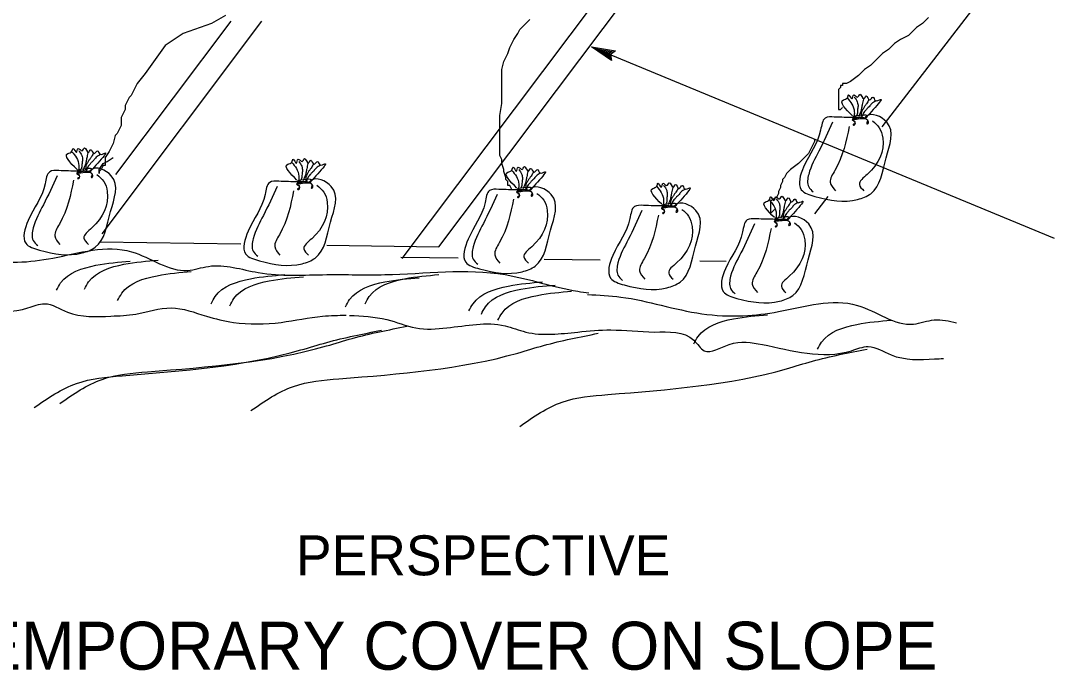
# Model space of a CAD drawing. Extents: x -894 to 866, y -476 to 714.
# Drawn here: x -468 to -209.8, y 174.7 to 337.2 of the extents above; entities that cross this region are included whole.
import ezdxf

# ---------------------------------------------------------------- set-up
doc = ezdxf.new("R2010")
doc.units = 0
for name, color, linetype in [('56 Stage 3 Anno', 7, 'Continuous'), ('57 Undefined', 7, 'Continuous'), ('60 Nongeo Data', 7, 'Continuous')]:
    doc.layers.add(name, color=color, linetype=linetype)

msp = doc.modelspace()

# ---------------------------------------------------------------- linework, layer by layer
at = {"layer": '56 Stage 3 Anno'}
for p, q in [((-325.28, 330.66), (-209.59, 282.81)), ((-320.33, 327.18), (-325.28, 330.66)), ((-325.28, 330.66), (-325.28, 330.66)), ((-325.28, 330.66), (-319.32, 329.61)), ((-320.39, 327.58), (-324.03, 330.14)), ((-324.01, 330.14), (-319.67, 329.37)), ((-320.47, 328), (-322.77, 329.61)), ((-322.77, 329.61), (-319.96, 329.12)), ((-320.5, 328.38), (-321.51, 329.09)), ((-321.51, 329.09), (-320.31, 328.88)), ((-319.32, 329.61), (-320.55, 328.7)), ((-320.55, 328.7), (-320.33, 327.18)), ((-319.32, 329.61), (-319.32, 329.61)), ((-320.33, 327.18), (-320.33, 327.18))]:
    msp.add_line(p, q, dxfattribs=at)
at = {"layer": '60 Nongeo Data'}
for p, q in [((-372.61, 277.65), (-316.4, 352.53)), ((-363.45, 280.57), (-310.29, 351.38)), ((-229.7, 340.47), (-252.73, 310.59)), ((-447.67, 283.85), (-407.73, 337.06)), ((-444.23, 298.7), (-415.42, 337.08)), ((-266.17, 293.16), (-269.5, 288.85)), ((-448.23, 281.88), (-413.01, 281.33)), ((-391.5, 281), (-363.45, 280.57)), ((-372.94, 278), (-358.67, 277.82)), ((-337.17, 277.55), (-323.12, 277.37)), ((-298.23, 277.06), (-291.6, 276.98))]:
    msp.add_line(p, q, dxfattribs=at)
for points in [[(-416.84, 338.47), (-420.34, 336.47), (-427.36, 333.97), (-431.87, 330.97), (-434.37, 327.47), (-436.88, 323.97), (-438.88, 321.47), (-439.38, 320.47), (-440.38, 318.47), (-440.88, 317.97), (-441.89, 315.97), (-441.89, 314.97), (-442.89, 312.97), (-442.89, 312.47), (-442.89, 311.97), (-442.89, 310.97), (-443.89, 308.97), (-444.39, 308.47), (-444.89, 306.47), (-445.89, 304.47), (-446.9, 302.97), (-446.9, 301.47), (-446.9, 300.97), (-447.4, 300.97), (-447.9, 299.97), (-448.4, 299.47), (-448.4, 298.97), (-448.4, 299.97), (-447.4, 301.47), (-446.39, 301.97), (-444.89, 302.97)], [(-345.2, 294.97), (-345.7, 295.97), (-346.2, 295.97), (-346.2, 296.47), (-346.2, 296.97), (-346.7, 297.47), (-346.7, 297.97), (-347.21, 299.47), (-347.21, 299.97), (-347.71, 301.47), (-347.71, 302.47), (-348.21, 303.47), (-348.21, 304.47), (-348.21, 305.47), (-348.21, 308.47), (-348.21, 313.47), (-347.71, 316.47), (-347.71, 319.97), (-347.71, 321.97), (-347.71, 324.97), (-347.21, 326.97), (-346.2, 328.97), (-345.7, 330.47), (-344.7, 332.47), (-343.7, 333.97), (-343.2, 334.97), (-342.7, 335.47), (-341.7, 336.47), (-340.69, 337.47)], [(-241, 337.97), (-242.01, 336.97), (-242.51, 336.47), (-244.01, 335.47), (-244.51, 334.97), (-245.01, 334.47), (-246.01, 333.47), (-248.02, 332.47), (-249.52, 331.47), (-251.02, 329.97), (-252.53, 328.97), (-253.53, 327.97), (-255.53, 325.97), (-257.03, 324.97), (-258.54, 323.47), (-260.54, 321.97), (-261.54, 321.47), (-262.54, 321.47), (-262.54, 320.97), (-263.05, 320.97), (-263.05, 320.47), (-263.55, 319.97), (-263.55, 318.97), (-263.55, 317.97), (-263.55, 317.47), (-263.55, 316.47), (-263.55, 315.97), (-263.55, 314.97), (-263.05, 314.97), (-262.54, 315.47)], [(-269.56, 307.47), (-269.56, 306.97), (-271.06, 303.97), (-273.57, 301.47), (-275.57, 299.97), (-276.57, 298.97), (-277.07, 297.97), (-277.57, 297.47), (-277.57, 296.97), (-278.07, 295.97), (-278.07, 295.47), (-278.57, 294.47), (-278.57, 293.97), (-279.08, 292.97), (-280.08, 292.47), (-280.58, 291.97), (-280.58, 291.47), (-280.58, 290.97), (-280.58, 290.47), (-280.58, 289.97), (-280.58, 288.97), (-280.08, 289.47), (-279.58, 289.97)]]:
    msp.add_lwpolyline(points, dxfattribs=at)
for points in [[(-260.03, 313.36), (-262.31, 317.34), (-261.31, 317.9), (-261.03, 318.61), (-260.17, 317.62), (-259.74, 318.61), (-258.75, 318.05), (-258.18, 318.76), (-257.18, 317.62), (-256.61, 318.33), (-255.76, 317.34), (-254.9, 318.05), (-254.34, 317.19), (-253.05, 317.48), (-256.61, 312.93), (-256.47, 313.07), (-259.89, 313.22)], [(-261.31, 317.8), (-260.18, 316.29), (-259.58, 314.35), (-259.64, 313.17)], [(-259.58, 318.07), (-258.83, 316.83), (-258.66, 315.75), (-258.77, 314.84), (-258.88, 313.76), (-259.1, 313.33)], [(-257.31, 317.53), (-257.58, 316.24), (-257.75, 315.32), (-257.96, 314.46), (-258.29, 313.7), (-258.45, 313.22)], [(-255.96, 317.32), (-256.5, 316.4), (-256.94, 315.81), (-257.31, 315.21), (-257.69, 314.57), (-257.85, 313.92), (-257.85, 313.54), (-257.91, 313.27)], [(-254.13, 317.1), (-255.26, 316.4), (-255.86, 315.65), (-256.34, 315.21), (-256.77, 314.67), (-257.21, 314.19), (-257.48, 313.65), (-257.69, 313.11)], [(-259.89, 312.93), (-264.58, 313.07), (-266.86, 312.79), (-268, 309.81), (-272.27, 300.57), (-272.84, 294.89), (-269.42, 293.19), (-258.75, 292.47), (-255.47, 293.9), (-251.63, 302.85), (-251.49, 311.8), (-256.61, 313.22), (-256.9, 312.93)], [(-259.86, 312.63), (-260.12, 312.4), (-259.5, 311.85), (-259.53, 311.31), (-259.89, 311.17), (-259.81, 311.06), (-259.44, 311.23), (-259.38, 311.46), (-259.36, 311.72), (-259.44, 311.95), (-259.62, 312.07), (-259.85, 312.21), (-260, 312.36), (-259.76, 312.57)], [(-259.86, 313.22), (-259.93, 312.91), (-257.16, 312.72), (-256.28, 312.09), (-256.42, 311.37), (-256.28, 311.38), (-256.11, 312.06), (-256.37, 312.36), (-256.93, 312.76), (-257.55, 312.96), (-258.45, 312.87), (-259.17, 312.73), (-259.73, 312.72), (-259.84, 312.87), (-259.82, 313), (-259.72, 313.22)], [(-259.81, 313.08), (-258.4, 313.01), (-257.76, 312.99), (-256.83, 312.91), (-256.5, 312.98)], [(-259.1, 313.04), (-259.61, 312.89), (-259.75, 312.72)], [(-258.47, 312.87), (-259.13, 312.87), (-259.59, 312.69)], [(-265.01, 311.8), (-268.43, 304.55), (-270.99, 298.73), (-270.99, 295.6), (-269.85, 294.32)], [(-260.88, 310.66), (-264.44, 299.72), (-265.58, 296.74), (-264.3, 294.61)], [(-255.05, 312.08), (-253.34, 310.38), (-252.48, 307.82), (-256.33, 298.73), (-258.32, 296.17), (-257.18, 294.61)], [(-453.93, 299.95), (-456.21, 303.93), (-455.21, 304.5), (-454.93, 305.21), (-454.07, 304.21), (-453.65, 305.21), (-452.65, 304.64), (-452.08, 305.35), (-451.08, 304.21), (-450.52, 304.92), (-449.66, 303.93), (-448.81, 304.64), (-448.24, 303.79), (-446.96, 304.07), (-450.52, 299.52), (-450.37, 299.67), (-453.79, 299.81)], [(-455.21, 304.39), (-454.08, 302.88), (-453.49, 300.94), (-453.54, 299.76)], [(-453.49, 304.66), (-452.73, 303.42), (-452.57, 302.35), (-452.68, 301.43), (-452.78, 300.35), (-453, 299.92)], [(-451.22, 304.12), (-451.49, 302.83), (-451.65, 301.91), (-451.87, 301.05), (-452.19, 300.3), (-452.35, 299.81)], [(-449.87, 303.91), (-450.41, 302.99), (-450.84, 302.4), (-451.22, 301.81), (-451.6, 301.16), (-451.76, 300.51), (-451.76, 300.14), (-451.81, 299.87)], [(-448.03, 303.69), (-449.17, 302.99), (-449.76, 302.24), (-450.25, 301.81), (-450.68, 301.27), (-451.11, 300.78), (-451.38, 300.24), (-451.6, 299.7)], [(-398.93, 297.27), (-401.21, 301.25), (-400.21, 301.82), (-399.93, 302.53), (-399.07, 301.53), (-398.65, 302.53), (-397.65, 301.96), (-397.08, 302.67), (-396.08, 301.53), (-395.51, 302.24), (-394.66, 301.25), (-393.8, 301.96), (-393.24, 301.11), (-391.95, 301.39), (-395.51, 296.85), (-395.37, 296.99), (-398.79, 297.13)], [(-453.79, 299.52), (-458.49, 299.67), (-460.76, 299.38), (-461.9, 296.4), (-466.17, 287.17), (-466.74, 281.48), (-463.33, 279.78), (-452.65, 279.07), (-449.38, 280.49), (-445.53, 289.44), (-445.39, 298.39), (-450.52, 299.81), (-450.8, 299.52)], [(-453.77, 299.81), (-453.83, 299.5), (-451.06, 299.31), (-450.18, 298.69), (-450.32, 297.96), (-450.18, 297.97), (-450.02, 298.65), (-450.27, 298.95), (-450.83, 299.35), (-451.45, 299.56), (-452.36, 299.47), (-453.07, 299.32), (-453.64, 299.31), (-453.74, 299.47), (-453.73, 299.59), (-453.62, 299.81)], [(-453.71, 299.67), (-452.31, 299.61), (-451.67, 299.58), (-450.73, 299.5), (-450.4, 299.57)], [(-453, 299.63), (-453.51, 299.48), (-453.65, 299.31)], [(-400.21, 301.71), (-399.08, 300.21), (-398.48, 298.26), (-398.54, 297.08)], [(-398.48, 301.98), (-397.73, 300.74), (-397.57, 299.67), (-397.67, 298.75), (-397.78, 297.67), (-398, 297.24)], [(-396.22, 301.45), (-396.48, 300.15), (-396.65, 299.24), (-396.86, 298.37), (-397.19, 297.62), (-397.35, 297.13)], [(-394.86, 301.23), (-395.4, 300.31), (-395.84, 299.72), (-396.22, 299.13), (-396.59, 298.48), (-396.75, 297.83), (-396.75, 297.46), (-396.81, 297.19)], [(-393.03, 301.01), (-394.16, 300.31), (-394.76, 299.56), (-395.24, 299.13), (-395.68, 298.59), (-396.11, 298.1), (-396.38, 297.56), (-396.59, 297.03)], [(-343.93, 295.26), (-346.21, 299.24), (-345.21, 299.81), (-344.92, 300.52), (-344.07, 299.52), (-343.64, 300.52), (-342.65, 299.95), (-342.08, 300.66), (-341.08, 299.52), (-340.51, 300.23), (-339.66, 299.24), (-338.8, 299.95), (-338.23, 299.1), (-336.95, 299.38), (-340.51, 294.84), (-340.37, 294.98), (-343.79, 295.12)], [(-345.21, 299.71), (-344.08, 298.2), (-343.48, 296.26), (-343.54, 295.07)], [(-343.48, 299.97), (-342.73, 298.73), (-342.56, 297.66), (-342.67, 296.74), (-342.78, 295.66), (-343, 295.23)], [(-458.91, 298.39), (-462.33, 291.14), (-464.89, 285.32), (-464.89, 282.19), (-463.75, 280.91)], [(-454.79, 297.25), (-458.34, 286.31), (-459.48, 283.33), (-458.2, 281.2)], [(-453.77, 299.22), (-454.02, 298.99), (-453.41, 298.44), (-453.43, 297.91), (-453.79, 297.77), (-453.71, 297.65), (-453.34, 297.82), (-453.28, 298.05), (-453.27, 298.32), (-453.34, 298.55), (-453.52, 298.66), (-453.75, 298.8), (-453.91, 298.95), (-453.66, 299.16)], [(-452.37, 299.47), (-453.04, 299.47), (-453.5, 299.29)], [(-448.95, 298.67), (-447.24, 296.97), (-446.39, 294.41), (-450.23, 285.32), (-452.22, 282.76), (-451.08, 281.2)], [(-398.79, 296.85), (-403.48, 296.99), (-405.76, 296.7), (-406.9, 293.72), (-411.17, 284.49), (-411.74, 278.8), (-408.32, 277.1), (-397.65, 276.39), (-394.37, 277.81), (-390.53, 286.76), (-390.39, 295.71), (-395.51, 297.13), (-395.8, 296.85)], [(-398.76, 297.13), (-398.83, 296.82), (-396.06, 296.63), (-395.18, 296.01), (-395.32, 295.28), (-395.18, 295.29), (-395.01, 295.97), (-395.27, 296.28), (-395.83, 296.67), (-396.45, 296.88), (-397.36, 296.79), (-398.07, 296.65), (-398.64, 296.63), (-398.74, 296.79), (-398.73, 296.91), (-398.62, 297.13)], [(-398.71, 296.99), (-397.3, 296.93), (-396.66, 296.9), (-395.73, 296.82), (-395.4, 296.89)], [(-398, 296.95), (-398.51, 296.8), (-398.65, 296.63)], [(-341.21, 299.44), (-341.48, 298.14), (-341.65, 297.23), (-341.86, 296.36), (-342.19, 295.61), (-342.35, 295.12)], [(-339.86, 299.22), (-340.4, 298.3), (-340.83, 297.71), (-341.21, 297.12), (-341.59, 296.47), (-341.75, 295.82), (-341.75, 295.45), (-341.81, 295.18)], [(-338.03, 299), (-339.16, 298.3), (-339.75, 297.55), (-340.24, 297.12), (-340.67, 296.58), (-341.11, 296.09), (-341.38, 295.55), (-341.59, 295.02)], [(-403.91, 295.71), (-407.33, 288.46), (-409.89, 282.64), (-409.89, 279.51), (-408.75, 278.24)], [(-399.78, 294.57), (-403.34, 283.63), (-404.48, 280.65), (-403.2, 278.52)], [(-398.76, 296.54), (-399.02, 296.31), (-398.4, 295.76), (-398.43, 295.23), (-398.79, 295.09), (-398.71, 294.97), (-398.34, 295.14), (-398.28, 295.37), (-398.26, 295.64), (-398.34, 295.87), (-398.52, 295.98), (-398.75, 296.12), (-398.9, 296.28), (-398.66, 296.48)], [(-397.37, 296.79), (-398.03, 296.79), (-398.49, 296.61)], [(-393.95, 295.99), (-392.24, 294.29), (-391.39, 291.73), (-395.23, 282.64), (-397.22, 280.08), (-396.08, 278.52)], [(-343.79, 294.84), (-348.48, 294.98), (-350.76, 294.69), (-351.9, 291.71), (-356.17, 282.48), (-356.74, 276.79), (-353.32, 275.09), (-342.65, 274.38), (-339.37, 275.8), (-335.53, 284.75), (-335.39, 293.7), (-340.51, 295.12), (-340.8, 294.84)], [(-343.76, 294.53), (-344.02, 294.3), (-343.4, 293.75), (-343.43, 293.22), (-343.79, 293.08), (-343.71, 292.96), (-343.34, 293.13), (-343.28, 293.36), (-343.26, 293.63), (-343.34, 293.86), (-343.52, 293.97), (-343.75, 294.11), (-343.9, 294.27), (-343.66, 294.47)], [(-343.76, 295.12), (-343.83, 294.82), (-341.06, 294.62), (-340.18, 294), (-340.32, 293.27), (-340.18, 293.28), (-340.01, 293.96), (-340.27, 294.27), (-340.83, 294.66), (-341.44, 294.87), (-342.35, 294.78), (-343.07, 294.64), (-343.63, 294.62), (-343.74, 294.78), (-343.72, 294.9), (-343.62, 295.12)], [(-343.71, 294.98), (-342.3, 294.92), (-341.66, 294.89), (-340.73, 294.82), (-340.39, 294.88)], [(-342.99, 294.94), (-343.51, 294.79), (-343.65, 294.62)], [(-342.37, 294.78), (-343.03, 294.78), (-343.49, 294.6)], [(-307.71, 291.24), (-309.98, 295.22), (-308.99, 295.79), (-308.7, 296.5), (-307.85, 295.51), (-307.42, 296.5), (-306.43, 295.93), (-305.86, 296.64), (-304.86, 295.51), (-304.29, 296.22), (-303.44, 295.22), (-302.58, 295.93), (-302.01, 295.08), (-300.73, 295.36), (-304.29, 290.82), (-304.15, 290.96), (-307.56, 291.1)], [(-308.99, 295.69), (-307.85, 294.18), (-307.26, 292.24), (-307.31, 291.05)], [(-307.26, 295.96), (-306.5, 294.72), (-306.34, 293.64), (-306.45, 292.72), (-306.56, 291.64), (-306.77, 291.21)], [(-304.99, 295.42), (-305.26, 294.12), (-305.42, 293.21), (-305.64, 292.34), (-305.96, 291.59), (-306.13, 291.11)], [(-303.64, 295.2), (-304.18, 294.29), (-304.61, 293.69), (-304.99, 293.1), (-305.37, 292.45), (-305.53, 291.81), (-305.53, 291.43), (-305.59, 291.16)], [(-301.81, 294.99), (-302.94, 294.29), (-303.53, 293.53), (-304.02, 293.1), (-304.45, 292.56), (-304.88, 292.08), (-305.15, 291.54), (-305.37, 291)], [(-348.91, 293.7), (-352.33, 286.45), (-354.89, 280.63), (-354.89, 277.5), (-353.75, 276.23)], [(-344.78, 292.56), (-348.34, 281.62), (-349.48, 278.64), (-348.2, 276.51)], [(-338.95, 293.98), (-337.24, 292.28), (-336.38, 289.72), (-340.23, 280.63), (-342.22, 278.07), (-341.08, 276.51)], [(-307.56, 290.82), (-312.26, 290.96), (-314.54, 290.68), (-315.68, 287.69), (-319.95, 278.46), (-320.52, 272.78), (-317.1, 271.07), (-306.43, 270.36), (-303.15, 271.78), (-299.31, 280.73), (-299.17, 289.68), (-304.29, 291.1), (-304.57, 290.82)], [(-279.54, 287.9), (-281.81, 291.87), (-280.82, 292.44), (-280.53, 293.15), (-279.68, 292.16), (-279.25, 293.15), (-278.25, 292.58), (-277.68, 293.29), (-276.69, 292.16), (-276.12, 292.87), (-275.26, 291.87), (-274.41, 292.58), (-273.84, 291.73), (-272.56, 292.01), (-276.12, 287.47), (-275.98, 287.61), (-279.39, 287.75)], [(-280.82, 292.34), (-279.68, 290.83), (-279.09, 288.89), (-279.14, 287.7)], [(-279.09, 292.61), (-278.33, 291.37), (-278.17, 290.29), (-278.28, 289.37), (-278.39, 288.3), (-278.6, 287.86)], [(-276.82, 292.07), (-277.09, 290.77), (-277.25, 289.86), (-277.47, 289), (-277.79, 288.24), (-277.95, 287.76)], [(-275.47, 291.85), (-276.01, 290.94), (-276.44, 290.34), (-276.82, 289.75), (-277.2, 289.1), (-277.36, 288.46), (-277.36, 288.08), (-277.41, 287.81)], [(-312.69, 289.68), (-316.11, 282.44), (-318.67, 276.61), (-318.67, 273.49), (-317.53, 272.21)], [(-307.54, 290.52), (-307.8, 290.29), (-307.18, 289.74), (-307.21, 289.2), (-307.57, 289.06), (-307.49, 288.94), (-307.12, 289.11), (-307.05, 289.34), (-307.04, 289.61), (-307.12, 289.84), (-307.3, 289.95), (-307.53, 290.09), (-307.68, 290.25), (-307.44, 290.45)], [(-307.54, 291.1), (-307.6, 290.8), (-304.84, 290.61), (-303.96, 289.98), (-304.1, 289.25), (-303.96, 289.26), (-303.79, 289.94), (-304.05, 290.25), (-304.61, 290.64), (-305.22, 290.85), (-306.13, 290.76), (-306.85, 290.62), (-307.41, 290.61), (-307.51, 290.76), (-307.5, 290.89), (-307.4, 291.1)], [(-307.49, 290.96), (-306.08, 290.9), (-305.44, 290.87), (-304.51, 290.8), (-304.17, 290.86)], [(-306.77, 290.92), (-307.28, 290.77), (-307.43, 290.61)], [(-306.15, 290.76), (-306.81, 290.76), (-307.27, 290.58)], [(-302.72, 289.97), (-301.02, 288.26), (-300.16, 285.7), (-304.01, 276.61), (-306, 274.05), (-304.86, 272.49)], [(-273.63, 291.64), (-274.77, 290.94), (-275.36, 290.18), (-275.85, 289.75), (-276.28, 289.21), (-276.71, 288.73), (-276.98, 288.19), (-277.2, 287.65)], [(-308.56, 288.54), (-312.12, 277.61), (-313.26, 274.62), (-311.98, 272.49)], [(-279.39, 287.47), (-284.09, 287.61), (-286.37, 287.33), (-287.51, 284.34), (-291.78, 275.11), (-292.35, 269.43), (-288.93, 267.72), (-278.25, 267.01), (-274.98, 268.43), (-271.14, 277.38), (-270.99, 286.33), (-276.12, 287.75), (-276.4, 287.47)], [(-279.37, 287.17), (-279.62, 286.94), (-279.01, 286.39), (-279.04, 285.85), (-279.39, 285.71), (-279.32, 285.6), (-278.95, 285.76), (-278.88, 285.99), (-278.87, 286.26), (-278.95, 286.49), (-279.13, 286.6), (-279.36, 286.75), (-279.51, 286.9), (-279.27, 287.1)], [(-279.37, 287.75), (-279.43, 287.45), (-276.67, 287.26), (-275.78, 286.63), (-275.93, 285.9), (-275.78, 285.91), (-275.62, 286.59), (-275.87, 286.9), (-276.44, 287.29), (-277.05, 287.5), (-277.96, 287.41), (-278.68, 287.27), (-279.24, 287.26), (-279.34, 287.41), (-279.33, 287.54), (-279.23, 287.75)], [(-279.32, 287.61), (-277.91, 287.55), (-277.27, 287.52), (-276.34, 287.45), (-276, 287.51)], [(-278.6, 287.58), (-279.11, 287.42), (-279.25, 287.26)], [(-277.97, 287.41), (-278.64, 287.41), (-279.1, 287.23)], [(-274.55, 286.62), (-272.84, 284.91), (-271.99, 282.35), (-275.83, 273.26), (-277.83, 270.71), (-276.69, 269.14)], [(-284.52, 286.33), (-287.93, 279.09), (-290.5, 273.26), (-290.5, 270.14), (-289.36, 268.86)], [(-280.39, 285.2), (-283.95, 274.26), (-285.09, 271.27), (-283.81, 269.14)], [(-580.36, 282.47), (-559.09, 280.91), (-549.75, 281.43), (-529.51, 280.4), (-514.46, 279.88), (-510.83, 281.95), (-499.42, 281.43), (-479.18, 277.28), (-468.8, 276.76), (-459.98, 277.8), (-440.27, 279.36), (-426.26, 274.69), (-421.07, 275.72), (-408.61, 274.17), (-391.49, 273.65), (-376.96, 273.65), (-346.87, 273.65), (-328.71, 269.49), (-325.96, 269.11)], [(-459.07, 269.75), (-458.04, 271.57), (-449.22, 275.98), (-440.65, 277.02)], [(-452.07, 270.01), (-451.03, 271.83), (-442.21, 276.24), (-433.65, 277.28)], [(-591.78, 274.17), (-582.44, 273.13), (-575.17, 271.05), (-567.39, 271.05), (-552.86, 271.57), (-547.67, 270.01), (-534.7, 270.01), (-526.4, 270.53), (-515.5, 270.01), (-505.64, 267.94), (-503.05, 265.34), (-496.82, 266.9), (-488.52, 266.9), (-466.21, 265.34), (-462.06, 266.38), (-456.35, 264.3), (-445.45, 263.27), (-439.23, 263.79), (-430.41, 265.34), (-421.59, 263.27), (-414.84, 261.71), (-402.91, 261.71), (-392.53, 263.27), (-386.62, 263.5)], [(-443.77, 267.16), (-442.73, 268.98), (-433.91, 273.39), (-425.35, 274.43)], [(-420.42, 266.38), (-419.38, 268.2), (-410.56, 272.61), (-402, 273.65)], [(-415.75, 265.86), (-414.71, 267.68), (-405.89, 272.09), (-397.33, 273.13)], [(-386.82, 265.6), (-385.78, 267.42), (-376.96, 271.83), (-368.4, 272.87)], [(-381.89, 266.38), (-380.85, 268.2), (-372.03, 272.61), (-363.47, 273.65)], [(-355.95, 264.56), (-354.91, 266.38), (-346.09, 270.79), (-337.53, 271.83)], [(-352.84, 263.79), (-351.8, 265.6), (-342.98, 270.01), (-334.42, 271.05)], [(-348.68, 262.23), (-347.65, 264.05), (-338.83, 268.46), (-330.26, 269.5)], [(-326.27, 268.69), (-317.95, 268.04), (-297.72, 263.88), (-287.34, 263.37), (-278.52, 264.4), (-258.8, 265.96), (-244.79, 261.29), (-239.6, 262.33), (-234.04, 261.6)], [(-385.83, 263.45), (-376.49, 262.41), (-369.22, 260.33), (-361.44, 260.33), (-346.91, 260.85), (-341.72, 259.3), (-328.75, 259.3), (-320.45, 259.82), (-309.55, 259.3), (-299.69, 257.22), (-297.1, 254.63), (-290.87, 256.18), (-282.57, 256.18), (-260.26, 254.63), (-256.11, 255.66), (-250.4, 253.59), (-239.5, 252.55), (-237.28, 252.68)], [(-299.68, 256.35), (-298.64, 258.17), (-289.82, 262.58), (-281.26, 263.62)], [(-268.8, 254.97), (-267.76, 256.79), (-258.94, 261.2), (-250.38, 262.24)], [(-464.65, 240.39), (-454.03, 246.45), (-442.66, 248.35), (-397.93, 254.8), (-391.48, 256.69), (-377.84, 259.73)], [(-458.27, 241.39), (-447.66, 247.46), (-436.29, 249.35), (-391.55, 255.8), (-385.11, 257.7), (-371.46, 260.73)], [(-410.44, 239.63), (-399.82, 245.7), (-388.45, 247.59), (-343.72, 254.04), (-337.27, 255.93), (-323.63, 258.97)], [(-343.22, 235.7), (-332.61, 241.77), (-321.24, 243.66), (-276.5, 250.11), (-270.06, 252), (-256.41, 255.04)]]:
    msp.add_spline(points, degree=3, dxfattribs=at)

# ---------------------------------------------------------------- texts
at = {"layer": '57 Undefined'}
for s, height, p in [('PERSPECTIVE', 10, (-399.2, 198.44)), ('TEMPORARY COVER ON SLOPE', 12, (-488.45, 174.84))]:
    msp.add_text(s, height=height, dxfattribs=at).set_placement(p)

doc.saveas('drawing.dxf')
